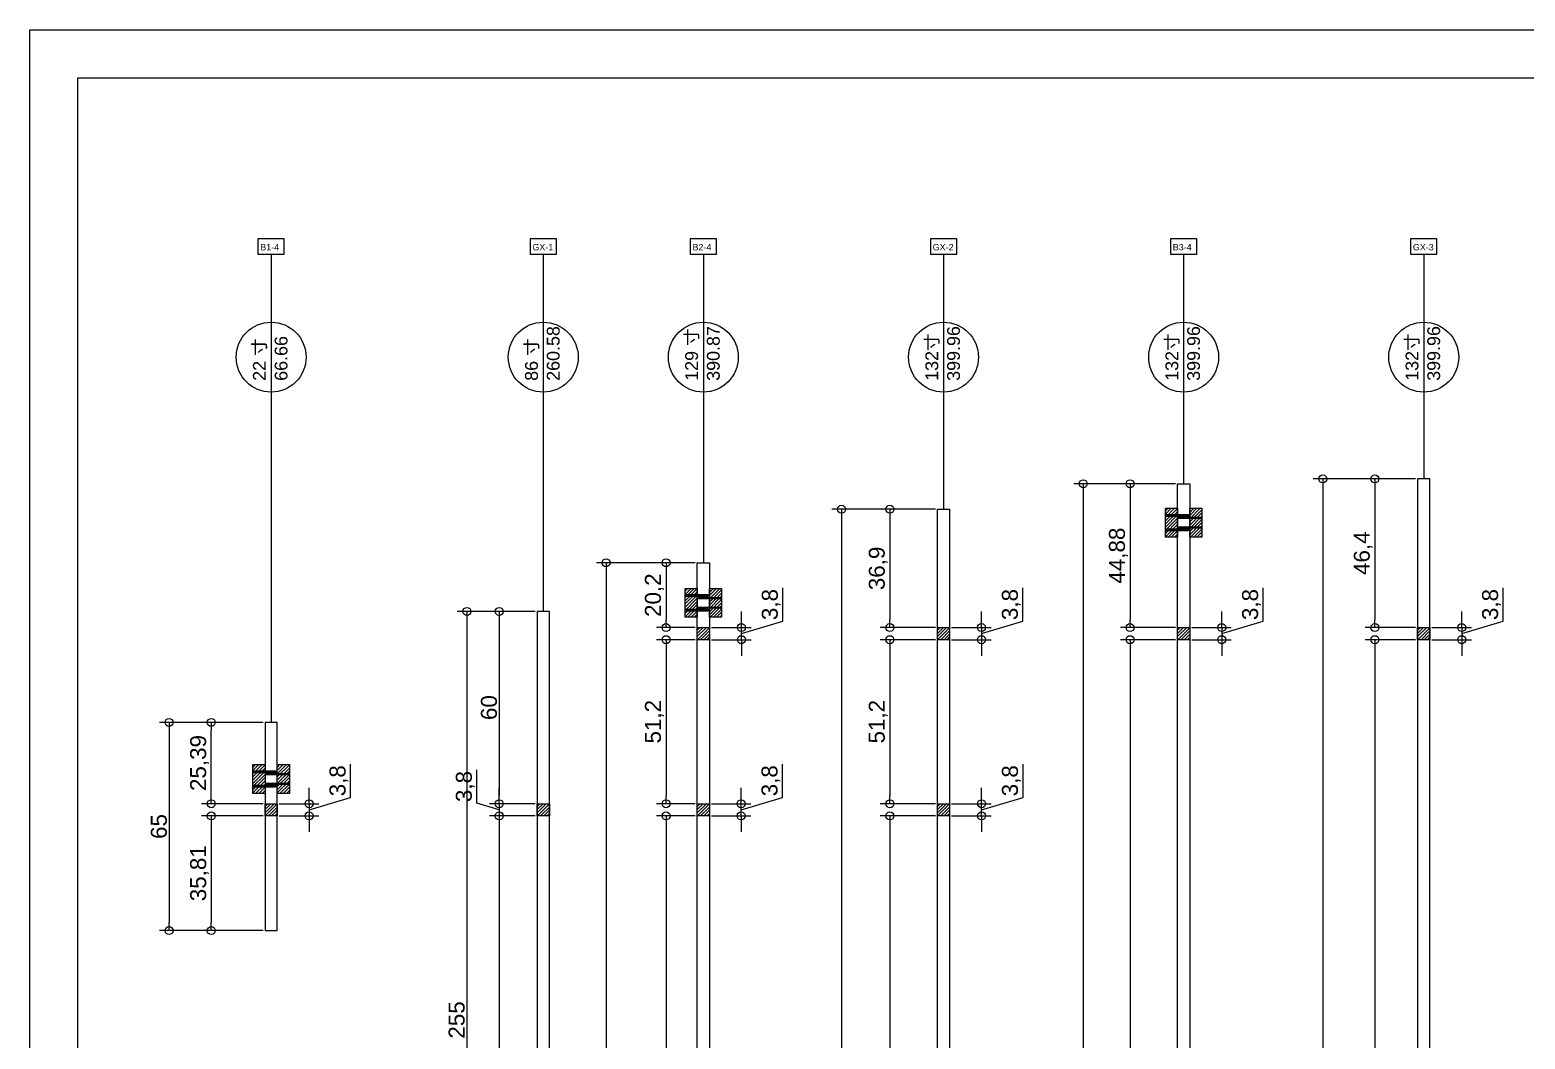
# Model space of a CAD drawing. Header units: millimetres. Extents: x -2666 to 6286, y -11880 to 4849.
# Drawn here: x 1876.4 to 2343.4, y -1967.8 to -1652.8 of the extents above; entities that cross this region are included whole.
import ezdxf

# ---------------------------------------------------------------- set-up
doc = ezdxf.new("R2010")
doc.units = ezdxf.units.MM
for name, color, linetype in [('7.5mm', 1, 'Continuous'), ('dim', 244, 'Continuous'), ('木料', 2, 'Continuous'), ('榫接', 5, 'Continuous'), ('編號標示', 30, 'Continuous'), ('預框', 7, 'Continuous')]:
    doc.layers.add(name, color=color, linetype=linetype)
doc.layers.add('default', color=11, linetype='Continuous', plot=False)
doc.styles.get("Standard").update_dxf_attribs({"font": 'arial.ttf'})
doc.dimstyles.new('ISO-25', dxfattribs={"dimtxt": 5, "dimasz": 2.5, "dimexe": 3, "dimexo": 0.625, "dimtad": 1, "dimtxsty": 'Standard', "dimblk": 'ORIGIN', "dimcen": 2.5, "dimadec": 0, "dimazin": 0, "dimtfac": 1, "dimtmove": 1, "dimatfit": 1, "dimldrblk": 'ORIGIN', "dimfxl": 0, "dimarcsym": 0})
pattern_1 = [(45, (0, -3168.0322), (-0.5, 0.5), [])]

# ---------------------------------------------------------------- blocks, each defined once
blk = doc.blocks.new('_Origin')
at = {"color": 0, "linetype": 'ByBlock', "lineweight": -2}
blk.add_line((0, 0), (-1, 0), dxfattribs=at)
blk.add_circle((0, 0), 0.5, dxfattribs=at)
blk = doc.blocks.new('*D56')
at = {"layer": 'Defpoints', "color": 0}
for p in [(2084.83, -1819.15), (2056.35, -2209.15), (2084.83, -2209.15)]:
    blk.add_point(p, dxfattribs=at)
at = {"layer": 'dim', "color": 0, "lineweight": -2}
for p, q in [((2084.2, -1819.15), (2053.35, -1819.15)), ((2056.35, -1821.65), (2056.35, -2206.65)), ((2084.2, -2209.15), (2053.35, -2209.15))]:
    blk.add_line(p, q, dxfattribs=at)
at = {"layer": 'dim', "color": 0, "lineweight": -2, "xscale": 2.5, "yscale": 2.5, "zscale": 2.5}
for p, rotation in [((2056.35, -1819.15), 90), ((2056.35, -2209.15), 270)]:
    blk.add_blockref('_Origin', p, dxfattribs=dict(at, rotation=rotation))
at = {"layer": 'dim', "color": 0, "insert": (2053.17, -2014.15), "char_height": 5, "attachment_point": 5, "rotation": 90}
blk.add_mtext('390', dxfattribs=at)
blk = doc.blocks.new('*D57')
at = {"layer": 'Defpoints', "color": 0}
for p in [(1949.83, -1868.96), (1919.86, -1933.96), (1949.83, -1933.96)]:
    blk.add_point(p, dxfattribs=at)
at = {"layer": 'dim', "color": 0, "lineweight": -2}
for p, q in [((1949.2, -1868.96), (1916.86, -1868.96)), ((1919.86, -1871.46), (1919.86, -1931.46)), ((1949.2, -1933.96), (1916.86, -1933.96))]:
    blk.add_line(p, q, dxfattribs=at)
at = {"layer": 'dim', "color": 0, "lineweight": -2, "xscale": 2.5, "yscale": 2.5, "zscale": 2.5}
for p, rotation in [((1919.86, -1868.96), 90), ((1919.86, -1933.96), 270)]:
    blk.add_blockref('_Origin', p, dxfattribs=dict(at, rotation=rotation))
at = {"layer": 'dim', "color": 0, "insert": (1916.68, -1901.46), "char_height": 5, "attachment_point": 5, "rotation": 90}
blk.add_mtext('65', dxfattribs=at)
blk = doc.blocks.new('*D58')
at = {"layer": 'Defpoints', "color": 0}
for p in [(1933.03, -1868.96), (1949.83, -1868.96), (1949.83, -1894.35)]:
    blk.add_point(p, dxfattribs=at)
at = {"layer": 'dim', "color": 0, "lineweight": -2}
for p, q in [((1949.2, -1868.96), (1930.03, -1868.96)), ((1933.03, -1891.85), (1933.03, -1871.46)), ((1949.2, -1894.35), (1930.03, -1894.35))]:
    blk.add_line(p, q, dxfattribs=at)
at = {"layer": 'dim', "color": 0, "lineweight": -2, "xscale": 2.5, "yscale": 2.5, "zscale": 2.5}
for p, rotation in [((1933.03, -1868.96), 90), ((1933.03, -1894.35), 270)]:
    blk.add_blockref('_Origin', p, dxfattribs=dict(at, rotation=rotation))
at = {"layer": 'dim', "color": 0, "insert": (1929.4, -1881.65), "char_height": 5, "attachment_point": 5, "rotation": 90}
blk.add_mtext('25,39', dxfattribs=at)
blk = doc.blocks.new('*D59')
at = {"layer": 'Defpoints', "color": 0}
for p in [(1949.83, -1898.15), (1933.03, -1933.96), (1949.83, -1933.96)]:
    blk.add_point(p, dxfattribs=at)
at = {"layer": 'dim', "color": 0, "lineweight": -2}
for p, q in [((1949.2, -1898.15), (1930.03, -1898.15)), ((1933.03, -1900.65), (1933.03, -1931.46)), ((1949.2, -1933.96), (1930.03, -1933.96))]:
    blk.add_line(p, q, dxfattribs=at)
at = {"layer": 'dim', "color": 0, "lineweight": -2, "xscale": 2.5, "yscale": 2.5, "zscale": 2.5}
for p, rotation in [((1933.03, -1898.15), 90), ((1933.03, -1933.96), 270)]:
    blk.add_blockref('_Origin', p, dxfattribs=dict(at, rotation=rotation))
at = {"layer": 'dim', "color": 0, "insert": (1929.4, -1916.05), "char_height": 5, "attachment_point": 5, "rotation": 90}
blk.add_mtext('35,81', dxfattribs=at)
blk = doc.blocks.new('*D60')
at = {"layer": 'Defpoints', "color": 0}
for p in [(2034.83, -1834.35), (2012.88, -2089.35), (2034.83, -2089.35)]:
    blk.add_point(p, dxfattribs=at)
at = {"layer": 'dim', "color": 0, "lineweight": -2}
for p, q in [((2034.2, -1834.35), (2009.88, -1834.35)), ((2012.88, -1836.85), (2012.88, -2086.85)), ((2034.2, -2089.35), (2009.88, -2089.35))]:
    blk.add_line(p, q, dxfattribs=at)
at = {"layer": 'dim', "color": 0, "lineweight": -2, "xscale": 2.5, "yscale": 2.5, "zscale": 2.5}
for p, rotation in [((2012.88, -1834.35), 90), ((2012.88, -2089.35), 270)]:
    blk.add_blockref('_Origin', p, dxfattribs=dict(at, rotation=rotation))
at = {"layer": 'dim', "color": 0, "insert": (2009.7, -1961.85), "char_height": 5, "attachment_point": 5, "rotation": 90}
blk.add_mtext('255', dxfattribs=at)
blk = doc.blocks.new('*D61')
at = {"layer": 'Defpoints', "color": 0}
for p in [(2034.83, -1834.35), (2022.97, -1894.35), (2034.83, -1894.35)]:
    blk.add_point(p, dxfattribs=at)
at = {"layer": 'dim', "color": 0, "lineweight": -2}
for p, q in [((2034.2, -1834.35), (2019.97, -1834.35)), ((2022.97, -1836.85), (2022.97, -1891.85)), ((2034.2, -1894.35), (2019.97, -1894.35))]:
    blk.add_line(p, q, dxfattribs=at)
at = {"layer": 'dim', "color": 0, "lineweight": -2, "xscale": 2.5, "yscale": 2.5, "zscale": 2.5}
for p, rotation in [((2022.97, -1834.35), 90), ((2022.97, -1894.35), 270)]:
    blk.add_blockref('_Origin', p, dxfattribs=dict(at, rotation=rotation))
at = {"layer": 'dim', "color": 0, "insert": (2019.79, -1864.35), "char_height": 5, "attachment_point": 5, "rotation": 90}
blk.add_mtext('60', dxfattribs=at)
blk = doc.blocks.new('*D62')
at = {"layer": 'Defpoints', "color": 0}
for p in [(2034.83, -1898.15), (2022.97, -2080.72), (2034.83, -2080.72)]:
    blk.add_point(p, dxfattribs=at)
at = {"layer": 'dim', "color": 0, "lineweight": -2}
for p, q in [((2034.2, -1898.15), (2019.97, -1898.15)), ((2022.97, -1900.65), (2022.97, -2078.22)), ((2034.2, -2080.72), (2019.97, -2080.72))]:
    blk.add_line(p, q, dxfattribs=at)
at = {"layer": 'dim', "color": 0, "lineweight": -2, "xscale": 2.5, "yscale": 2.5, "zscale": 2.5}
for p, rotation in [((2022.97, -1898.15), 90), ((2022.97, -2080.72), 270)]:
    blk.add_blockref('_Origin', p, dxfattribs=dict(at, rotation=rotation))
at = {"layer": 'dim', "color": 0, "insert": (2019.34, -1989.44), "char_height": 5, "attachment_point": 5, "rotation": 90}
blk.add_mtext('182,58', dxfattribs=at)
blk = doc.blocks.new('*D63')
at = {"layer": 'Defpoints', "color": 0}
for p in [(2034.83, -1894.35), (2022.97, -1898.15), (2034.83, -1898.15)]:
    blk.add_point(p, dxfattribs=at)
at = {"layer": 'dim', "color": 0, "lineweight": -2}
for p, q in [((2016.02, -1894.16), (2016.02, -1883.8)), ((2022.97, -1891.85), (2022.97, -1889.35)), ((2022.97, -1896.25), (2016.02, -1894.16)), ((2034.2, -1894.35), (2019.97, -1894.35)), ((2022.97, -1894.35), (2022.97, -1898.15)), ((2022.97, -1894.35), (2022.97, -1898.15)), ((2034.2, -1898.15), (2019.97, -1898.15)), ((2022.97, -1900.65), (2022.97, -1903.15))]:
    blk.add_line(p, q, dxfattribs=at)
at = {"layer": 'dim', "color": 0, "lineweight": -2, "xscale": 2.5, "yscale": 2.5, "zscale": 2.5}
for p, rotation in [((2022.97, -1894.35), 270), ((2022.97, -1898.15), 90)]:
    blk.add_blockref('_Origin', p, dxfattribs=dict(at, rotation=rotation))
at = {"layer": 'dim', "color": 0, "insert": (2012.39, -1888.98), "char_height": 5, "attachment_point": 5, "rotation": 90}
blk.add_mtext('3,8', dxfattribs=at)
blk = doc.blocks.new('*D64')
at = {"layer": 'Defpoints', "color": 0}
for p in [(1953.63, -1894.35), (1953.63, -1898.15), (1963.61, -1898.15)]:
    blk.add_point(p, dxfattribs=at)
at = {"layer": 'dim', "color": 0, "lineweight": -2}
for p, q in [((1976.56, -1892.36), (1976.56, -1882)), ((1963.61, -1891.85), (1963.61, -1889.35)), ((1954.25, -1894.35), (1966.61, -1894.35)), ((1963.61, -1896.25), (1976.56, -1892.36)), ((1963.61, -1894.35), (1963.61, -1898.15)), ((1963.61, -1894.35), (1963.61, -1898.15)), ((1954.25, -1898.15), (1966.61, -1898.15)), ((1963.61, -1900.65), (1963.61, -1903.15))]:
    blk.add_line(p, q, dxfattribs=at)
at = {"layer": 'dim', "color": 0, "lineweight": -2, "xscale": 2.5, "yscale": 2.5, "zscale": 2.5}
for p, rotation in [((1963.61, -1894.35), 270), ((1963.61, -1898.15), 90)]:
    blk.add_blockref('_Origin', p, dxfattribs=dict(at, rotation=rotation))
at = {"layer": 'dim', "color": 0, "insert": (1972.93, -1887.18), "char_height": 5, "attachment_point": 5, "rotation": 90}
blk.add_mtext('3,8', dxfattribs=at)
blk = doc.blocks.new('*D65')
at = {"layer": 'Defpoints', "color": 0}
for p in [(2084.83, -1819.15), (2075.07, -1839.35), (2084.83, -1839.35)]:
    blk.add_point(p, dxfattribs=at)
at = {"layer": 'dim', "color": 0, "lineweight": -2}
for p, q in [((2084.2, -1819.15), (2072.07, -1819.15)), ((2075.07, -1821.65), (2075.07, -1836.85)), ((2084.2, -1839.35), (2072.07, -1839.35))]:
    blk.add_line(p, q, dxfattribs=at)
at = {"layer": 'dim', "color": 0, "lineweight": -2, "xscale": 2.5, "yscale": 2.5, "zscale": 2.5}
for p, rotation in [((2075.07, -1819.15), 90), ((2075.07, -1839.35), 270)]:
    blk.add_blockref('_Origin', p, dxfattribs=dict(at, rotation=rotation))
at = {"layer": 'dim', "color": 0, "insert": (2071.44, -1829.25), "char_height": 5, "attachment_point": 5, "rotation": 90}
blk.add_mtext('20,2', dxfattribs=at)
blk = doc.blocks.new('*D66')
at = {"layer": 'Defpoints', "color": 0}
for p in [(2084.83, -1843.15), (2075.07, -1894.35), (2084.83, -1894.35)]:
    blk.add_point(p, dxfattribs=at)
at = {"layer": 'dim', "color": 0, "lineweight": -2}
for p, q in [((2084.2, -1843.15), (2072.07, -1843.15)), ((2075.07, -1845.65), (2075.07, -1891.85)), ((2084.2, -1894.35), (2072.07, -1894.35))]:
    blk.add_line(p, q, dxfattribs=at)
at = {"layer": 'dim', "color": 0, "lineweight": -2, "xscale": 2.5, "yscale": 2.5, "zscale": 2.5}
for p, rotation in [((2075.07, -1843.15), 90), ((2075.07, -1894.35), 270)]:
    blk.add_blockref('_Origin', p, dxfattribs=dict(at, rotation=rotation))
at = {"layer": 'dim', "color": 0, "insert": (2071.44, -1868.75), "char_height": 5, "attachment_point": 5, "rotation": 90}
blk.add_mtext('51,2', dxfattribs=at)
blk = doc.blocks.new('*D67')
at = {"layer": 'Defpoints', "color": 0}
for p in [(2084.83, -1898.15), (2075.07, -2154.15), (2084.83, -2154.15)]:
    blk.add_point(p, dxfattribs=at)
at = {"layer": 'dim', "color": 0, "lineweight": -2}
for p, q in [((2084.2, -1898.15), (2072.07, -1898.15)), ((2075.07, -1900.65), (2075.07, -2151.65)), ((2084.2, -2154.15), (2072.07, -2154.15))]:
    blk.add_line(p, q, dxfattribs=at)
at = {"layer": 'dim', "color": 0, "lineweight": -2, "xscale": 2.5, "yscale": 2.5, "zscale": 2.5}
for p, rotation in [((2075.07, -1898.15), 90), ((2075.07, -2154.15), 270)]:
    blk.add_blockref('_Origin', p, dxfattribs=dict(at, rotation=rotation))
at = {"layer": 'dim', "color": 0, "insert": (2071.89, -2026.15), "char_height": 5, "attachment_point": 5, "rotation": 90}
blk.add_mtext('256', dxfattribs=at)
blk = doc.blocks.new('*D70')
at = {"layer": 'Defpoints', "color": 0}
for p in [(2088.63, -1894.35), (2098.53, -1894.35), (2088.63, -1898.15)]:
    blk.add_point(p, dxfattribs=at)
at = {"layer": 'dim', "color": 0, "lineweight": -2}
for p, q in [((2111.48, -1892.36), (2111.48, -1882)), ((2098.53, -1891.85), (2098.53, -1889.35)), ((2089.25, -1894.35), (2101.53, -1894.35)), ((2098.53, -1896.25), (2111.48, -1892.36)), ((2098.53, -1898.15), (2098.53, -1894.35)), ((2098.53, -1898.15), (2098.53, -1894.35)), ((2089.25, -1898.15), (2101.53, -1898.15)), ((2098.53, -1900.65), (2098.53, -1903.15))]:
    blk.add_line(p, q, dxfattribs=at)
at = {"layer": 'dim', "color": 0, "lineweight": -2, "xscale": 2.5, "yscale": 2.5, "zscale": 2.5}
for p, rotation in [((2098.53, -1894.35), 270), ((2098.53, -1898.15), 90)]:
    blk.add_blockref('_Origin', p, dxfattribs=dict(at, rotation=rotation))
at = {"layer": 'dim', "color": 0, "insert": (2107.85, -1887.18), "char_height": 5, "attachment_point": 5, "rotation": 90}
blk.add_mtext('3,8', dxfattribs=at)
blk = doc.blocks.new('*D71')
at = {"layer": 'Defpoints', "color": 0}
for p in [(2088.63, -1839.35), (2098.62, -1839.35), (2088.63, -1843.15)]:
    blk.add_point(p, dxfattribs=at)
at = {"layer": 'dim', "color": 0, "lineweight": -2}
for p, q in [((2111.57, -1837.36), (2111.57, -1827)), ((2098.62, -1836.85), (2098.62, -1834.35)), ((2089.25, -1839.35), (2101.62, -1839.35)), ((2098.62, -1841.25), (2111.57, -1837.36)), ((2098.62, -1843.15), (2098.62, -1839.35)), ((2098.62, -1843.15), (2098.62, -1839.35)), ((2089.25, -1843.15), (2101.62, -1843.15)), ((2098.62, -1845.65), (2098.62, -1848.15))]:
    blk.add_line(p, q, dxfattribs=at)
at = {"layer": 'dim', "color": 0, "lineweight": -2, "xscale": 2.5, "yscale": 2.5, "zscale": 2.5}
for p, rotation in [((2098.62, -1839.35), 270), ((2098.62, -1843.15), 90)]:
    blk.add_blockref('_Origin', p, dxfattribs=dict(at, rotation=rotation))
at = {"layer": 'dim', "color": 0, "insert": (2107.94, -1832.18), "char_height": 5, "attachment_point": 5, "rotation": 90}
blk.add_mtext('3,8', dxfattribs=at)
blk = doc.blocks.new('*D72')
at = {"layer": 'Defpoints', "color": 0}
for p in [(2159.85, -1802.45), (2129.88, -2192.45), (2159.85, -2192.45)]:
    blk.add_point(p, dxfattribs=at)
at = {"layer": 'dim', "color": 0, "lineweight": -2}
for p, q in [((2159.23, -1802.45), (2126.88, -1802.45)), ((2129.88, -1804.95), (2129.88, -2189.95)), ((2159.23, -2192.45), (2126.88, -2192.45))]:
    blk.add_line(p, q, dxfattribs=at)
at = {"layer": 'dim', "color": 0, "lineweight": -2, "xscale": 2.5, "yscale": 2.5, "zscale": 2.5}
for p, rotation in [((2129.88, -1802.45), 90), ((2129.88, -2192.45), 270)]:
    blk.add_blockref('_Origin', p, dxfattribs=dict(at, rotation=rotation))
at = {"layer": 'dim', "color": 0, "insert": (2126.7, -1997.45), "char_height": 5, "attachment_point": 5, "rotation": 90}
blk.add_mtext('390', dxfattribs=at)
blk = doc.blocks.new('*D73')
at = {"layer": 'Defpoints', "color": 0}
for p in [(2159.85, -1802.45), (2144.98, -1839.35), (2159.85, -1839.35)]:
    blk.add_point(p, dxfattribs=at)
at = {"layer": 'dim', "color": 0, "lineweight": -2}
for p, q in [((2159.23, -1802.45), (2141.98, -1802.45)), ((2144.98, -1804.95), (2144.98, -1836.85)), ((2159.23, -1839.35), (2141.98, -1839.35))]:
    blk.add_line(p, q, dxfattribs=at)
at = {"layer": 'dim', "color": 0, "lineweight": -2, "xscale": 2.5, "yscale": 2.5, "zscale": 2.5}
for p, rotation in [((2144.98, -1802.45), 90), ((2144.98, -1839.35), 270)]:
    blk.add_blockref('_Origin', p, dxfattribs=dict(at, rotation=rotation))
at = {"layer": 'dim', "color": 0, "insert": (2141.35, -1820.9), "char_height": 5, "attachment_point": 5, "rotation": 90}
blk.add_mtext('36,9', dxfattribs=at)
blk = doc.blocks.new('*D74')
at = {"layer": 'Defpoints', "color": 0}
for p in [(2159.85, -1843.15), (2144.98, -1894.35), (2159.85, -1894.35)]:
    blk.add_point(p, dxfattribs=at)
at = {"layer": 'dim', "color": 0, "lineweight": -2}
for p, q in [((2159.23, -1843.15), (2141.98, -1843.15)), ((2144.98, -1845.65), (2144.98, -1891.85)), ((2159.23, -1894.35), (2141.98, -1894.35))]:
    blk.add_line(p, q, dxfattribs=at)
at = {"layer": 'dim', "color": 0, "lineweight": -2, "xscale": 2.5, "yscale": 2.5, "zscale": 2.5}
for p, rotation in [((2144.98, -1843.15), 90), ((2144.98, -1894.35), 270)]:
    blk.add_blockref('_Origin', p, dxfattribs=dict(at, rotation=rotation))
at = {"layer": 'dim', "color": 0, "insert": (2141.35, -1868.75), "char_height": 5, "attachment_point": 5, "rotation": 90}
blk.add_mtext('51,2', dxfattribs=at)
blk = doc.blocks.new('*D75')
at = {"layer": 'Defpoints', "color": 0}
for p in [(2159.85, -1898.15), (2144.98, -2154.15), (2159.85, -2154.15)]:
    blk.add_point(p, dxfattribs=at)
at = {"layer": 'dim', "color": 0, "lineweight": -2}
for p, q in [((2159.23, -1898.15), (2141.98, -1898.15)), ((2144.98, -1900.65), (2144.98, -2151.65)), ((2159.23, -2154.15), (2141.98, -2154.15))]:
    blk.add_line(p, q, dxfattribs=at)
at = {"layer": 'dim', "color": 0, "lineweight": -2, "xscale": 2.5, "yscale": 2.5, "zscale": 2.5}
for p, rotation in [((2144.98, -1898.15), 90), ((2144.98, -2154.15), 270)]:
    blk.add_blockref('_Origin', p, dxfattribs=dict(at, rotation=rotation))
at = {"layer": 'dim', "color": 0, "insert": (2141.8, -2026.15), "char_height": 5, "attachment_point": 5, "rotation": 90}
blk.add_mtext('256', dxfattribs=at)
blk = doc.blocks.new('*D78')
at = {"layer": 'Defpoints', "color": 0}
for p in [(2163.65, -1894.35), (2173.63, -1894.35), (2163.65, -1898.15)]:
    blk.add_point(p, dxfattribs=at)
at = {"layer": 'dim', "color": 0, "lineweight": -2}
for p, q in [((2186.58, -1892.36), (2186.58, -1882)), ((2173.63, -1891.85), (2173.63, -1889.35)), ((2164.28, -1894.35), (2176.63, -1894.35)), ((2173.63, -1896.25), (2186.58, -1892.36)), ((2173.63, -1898.15), (2173.63, -1894.35)), ((2173.63, -1898.15), (2173.63, -1894.35)), ((2164.28, -1898.15), (2176.63, -1898.15)), ((2173.63, -1900.65), (2173.63, -1903.15))]:
    blk.add_line(p, q, dxfattribs=at)
at = {"layer": 'dim', "color": 0, "lineweight": -2, "xscale": 2.5, "yscale": 2.5, "zscale": 2.5}
for p, rotation in [((2173.63, -1894.35), 270), ((2173.63, -1898.15), 90)]:
    blk.add_blockref('_Origin', p, dxfattribs=dict(at, rotation=rotation))
at = {"layer": 'dim', "color": 0, "insert": (2182.95, -1887.18), "char_height": 5, "attachment_point": 5, "rotation": 90}
blk.add_mtext('3,8', dxfattribs=at)
blk = doc.blocks.new('*D79')
at = {"layer": 'Defpoints', "color": 0}
for p in [(2163.65, -1839.35), (2163.65, -1843.15), (2173.6, -1843.15)]:
    blk.add_point(p, dxfattribs=at)
at = {"layer": 'dim', "color": 0, "lineweight": -2}
for p, q in [((2186.55, -1837.36), (2186.55, -1827)), ((2173.6, -1836.85), (2173.6, -1834.35)), ((2164.28, -1839.35), (2176.6, -1839.35)), ((2173.6, -1841.25), (2186.55, -1837.36)), ((2173.6, -1839.35), (2173.6, -1843.15)), ((2173.6, -1839.35), (2173.6, -1843.15)), ((2164.28, -1843.15), (2176.6, -1843.15)), ((2173.6, -1845.65), (2173.6, -1848.15))]:
    blk.add_line(p, q, dxfattribs=at)
at = {"layer": 'dim', "color": 0, "lineweight": -2, "xscale": 2.5, "yscale": 2.5, "zscale": 2.5}
for p, rotation in [((2173.6, -1839.35), 270), ((2173.6, -1843.15), 90)]:
    blk.add_blockref('_Origin', p, dxfattribs=dict(at, rotation=rotation))
at = {"layer": 'dim', "color": 0, "insert": (2182.92, -1832.18), "char_height": 5, "attachment_point": 5, "rotation": 90}
blk.add_mtext('3,8', dxfattribs=at)
blk = doc.blocks.new('*D80')
at = {"layer": 'Defpoints', "color": 0}
for p in [(2234.83, -1794.46), (2205.39, -2174.46), (2234.83, -2174.46)]:
    blk.add_point(p, dxfattribs=at)
at = {"layer": 'dim', "color": 0, "lineweight": -2}
for p, q in [((2234.2, -1794.46), (2202.39, -1794.46)), ((2205.39, -1796.96), (2205.39, -2171.96)), ((2234.2, -2174.46), (2202.39, -2174.46))]:
    blk.add_line(p, q, dxfattribs=at)
at = {"layer": 'dim', "color": 0, "lineweight": -2, "xscale": 2.5, "yscale": 2.5, "zscale": 2.5}
for p, rotation in [((2205.39, -1794.46), 90), ((2205.39, -2174.46), 270)]:
    blk.add_blockref('_Origin', p, dxfattribs=dict(at, rotation=rotation))
at = {"layer": 'dim', "color": 0, "insert": (2202.21, -1984.46), "char_height": 5, "attachment_point": 5, "rotation": 90}
blk.add_mtext('380', dxfattribs=at)
blk = doc.blocks.new('*D81')
at = {"layer": 'Defpoints', "color": 0}
for p in [(2234.83, -1794.46), (2220, -1839.35), (2234.83, -1839.35)]:
    blk.add_point(p, dxfattribs=at)
at = {"layer": 'dim', "color": 0, "lineweight": -2}
for p, q in [((2234.2, -1794.46), (2217, -1794.46)), ((2220, -1796.96), (2220, -1836.85)), ((2234.2, -1839.35), (2217, -1839.35))]:
    blk.add_line(p, q, dxfattribs=at)
at = {"layer": 'dim', "color": 0, "lineweight": -2, "xscale": 2.5, "yscale": 2.5, "zscale": 2.5}
for p, rotation in [((2220, -1794.46), 90), ((2220, -1839.35), 270)]:
    blk.add_blockref('_Origin', p, dxfattribs=dict(at, rotation=rotation))
at = {"layer": 'dim', "color": 0, "insert": (2216.37, -1816.91), "char_height": 5, "attachment_point": 5, "rotation": 90}
blk.add_mtext('44,88', dxfattribs=at)
blk = doc.blocks.new('*D82')
at = {"layer": 'Defpoints', "color": 0}
for p in [(2234.83, -1843.15), (2220, -2154.15), (2234.83, -2154.15)]:
    blk.add_point(p, dxfattribs=at)
at = {"layer": 'dim', "color": 0, "lineweight": -2}
for p, q in [((2234.2, -1843.15), (2217, -1843.15)), ((2220, -1845.65), (2220, -2151.65)), ((2234.2, -2154.15), (2217, -2154.15))]:
    blk.add_line(p, q, dxfattribs=at)
at = {"layer": 'dim', "color": 0, "lineweight": -2, "xscale": 2.5, "yscale": 2.5, "zscale": 2.5}
for p, rotation in [((2220, -1843.15), 90), ((2220, -2154.15), 270)]:
    blk.add_blockref('_Origin', p, dxfattribs=dict(at, rotation=rotation))
at = {"layer": 'dim', "color": 0, "insert": (2216.82, -1998.65), "char_height": 5, "attachment_point": 5, "rotation": 90}
blk.add_mtext('311', dxfattribs=at)
blk = doc.blocks.new('*D85')
at = {"layer": 'Defpoints', "color": 0}
for p in [(2238.63, -1839.35), (2238.63, -1843.15), (2248.62, -1843.15)]:
    blk.add_point(p, dxfattribs=at)
at = {"layer": 'dim', "color": 0, "lineweight": -2}
for p, q in [((2261.58, -1837.36), (2261.58, -1827)), ((2248.62, -1836.85), (2248.62, -1834.35)), ((2239.25, -1839.35), (2251.62, -1839.35)), ((2248.62, -1841.25), (2261.58, -1837.36)), ((2248.62, -1839.35), (2248.62, -1843.15)), ((2248.62, -1839.35), (2248.62, -1843.15)), ((2239.25, -1843.15), (2251.62, -1843.15)), ((2248.62, -1845.65), (2248.62, -1848.15))]:
    blk.add_line(p, q, dxfattribs=at)
at = {"layer": 'dim', "color": 0, "lineweight": -2, "xscale": 2.5, "yscale": 2.5, "zscale": 2.5}
for p, rotation in [((2248.62, -1839.35), 270), ((2248.62, -1843.15), 90)]:
    blk.add_blockref('_Origin', p, dxfattribs=dict(at, rotation=rotation))
at = {"layer": 'dim', "color": 0, "insert": (2257.95, -1832.18), "char_height": 5, "attachment_point": 5, "rotation": 90}
blk.add_mtext('3,8', dxfattribs=at)
blk = doc.blocks.new('*D86')
at = {"layer": 'Defpoints', "color": 0}
for p in [(2309.83, -1792.95), (2280.2, -2172.95), (2309.83, -2172.95)]:
    blk.add_point(p, dxfattribs=at)
at = {"layer": 'dim', "color": 0, "lineweight": -2}
for p, q in [((2309.2, -1792.95), (2277.2, -1792.95)), ((2280.2, -1795.45), (2280.2, -2170.45)), ((2309.2, -2172.95), (2277.2, -2172.95))]:
    blk.add_line(p, q, dxfattribs=at)
at = {"layer": 'dim', "color": 0, "lineweight": -2, "xscale": 2.5, "yscale": 2.5, "zscale": 2.5}
for p, rotation in [((2280.2, -1792.95), 90), ((2280.2, -2172.95), 270)]:
    blk.add_blockref('_Origin', p, dxfattribs=dict(at, rotation=rotation))
at = {"layer": 'dim', "color": 0, "insert": (2277.02, -1982.95), "char_height": 5, "attachment_point": 5, "rotation": 90}
blk.add_mtext('380', dxfattribs=at)
blk = doc.blocks.new('*D87')
at = {"layer": 'Defpoints', "color": 0}
for p in [(2309.83, -1792.95), (2296.46, -1839.35), (2309.83, -1839.35)]:
    blk.add_point(p, dxfattribs=at)
at = {"layer": 'dim', "color": 0, "lineweight": -2}
for p, q in [((2309.2, -1792.95), (2293.46, -1792.95)), ((2296.46, -1795.45), (2296.46, -1836.85)), ((2309.2, -1839.35), (2293.46, -1839.35))]:
    blk.add_line(p, q, dxfattribs=at)
at = {"layer": 'dim', "color": 0, "lineweight": -2, "xscale": 2.5, "yscale": 2.5, "zscale": 2.5}
for p, rotation in [((2296.46, -1792.95), 90), ((2296.46, -1839.35), 270)]:
    blk.add_blockref('_Origin', p, dxfattribs=dict(at, rotation=rotation))
at = {"layer": 'dim', "color": 0, "insert": (2292.83, -1816.15), "char_height": 5, "attachment_point": 5, "rotation": 90}
blk.add_mtext('46,4', dxfattribs=at)
blk = doc.blocks.new('*D88')
at = {"layer": 'Defpoints', "color": 0}
for p in [(2309.83, -1843.15), (2296.46, -2154.15), (2309.83, -2154.15)]:
    blk.add_point(p, dxfattribs=at)
at = {"layer": 'dim', "color": 0, "lineweight": -2}
for p, q in [((2309.2, -1843.15), (2293.46, -1843.15)), ((2296.46, -1845.65), (2296.46, -2151.65)), ((2309.2, -2154.15), (2293.46, -2154.15))]:
    blk.add_line(p, q, dxfattribs=at)
at = {"layer": 'dim', "color": 0, "lineweight": -2, "xscale": 2.5, "yscale": 2.5, "zscale": 2.5}
for p, rotation in [((2296.46, -1843.15), 90), ((2296.46, -2154.15), 270)]:
    blk.add_blockref('_Origin', p, dxfattribs=dict(at, rotation=rotation))
at = {"layer": 'dim', "color": 0, "insert": (2293.28, -1998.65), "char_height": 5, "attachment_point": 5, "rotation": 90}
blk.add_mtext('311', dxfattribs=at)
blk = doc.blocks.new('*D90')
at = {"layer": 'Defpoints', "color": 0}
for p in [(2313.63, -1839.35), (2313.63, -1843.15), (2323.59, -1843.15)]:
    blk.add_point(p, dxfattribs=at)
at = {"layer": 'dim', "color": 0, "lineweight": -2}
for p, q in [((2336.54, -1837.36), (2336.54, -1827)), ((2323.59, -1836.85), (2323.59, -1834.35)), ((2314.25, -1839.35), (2326.59, -1839.35)), ((2323.59, -1841.25), (2336.54, -1837.36)), ((2323.59, -1839.35), (2323.59, -1843.15)), ((2323.59, -1839.35), (2323.59, -1843.15)), ((2314.25, -1843.15), (2326.59, -1843.15)), ((2323.59, -1845.65), (2323.59, -1848.15))]:
    blk.add_line(p, q, dxfattribs=at)
at = {"layer": 'dim', "color": 0, "lineweight": -2, "xscale": 2.5, "yscale": 2.5, "zscale": 2.5}
for p, rotation in [((2323.59, -1839.35), 270), ((2323.59, -1843.15), 90)]:
    blk.add_blockref('_Origin', p, dxfattribs=dict(at, rotation=rotation))
at = {"layer": 'dim', "color": 0, "insert": (2332.91, -1832.18), "char_height": 5, "attachment_point": 5, "rotation": 90}
blk.add_mtext('3,8', dxfattribs=at)
blk = doc.blocks.new('7.5')
at = {"layer": '7.5mm'}
for points in [[(0, 0.1), (0.9, 0.1), (0.9, 0), (0, 0), (0, 0.1)], [(0.65, 0), (0.65, -7), (0.45, -7.4), (0.25, -7), (0.25, 0)], [(0.45, 0), (0.45, -7.4)], [(0.65, -1.89), (0.25, -2.41)], [(0.65, -3.28), (0.25, -3.8)], [(0.65, -4.84), (0.25, -5.36)], [(0.65, -5.95), (0.25, -6.47)], [(0.25, -7), (0.65, -7)]]:
    blk.add_lwpolyline(points, dxfattribs=at)
at = {"layer": '7.5mm', "insert": (0.6, -0.3), "char_height": 0.3, "attachment_point": 1, "rotation": 270}
blk.add_mtext_dynamic_manual_height_columns('75mm', width=3.4054, gutter_width=12.5, heights=[0], dxfattribs=at)

msp = doc.modelspace()

# ---------------------------------------------------------------- hatches: boundary and pattern name
at = {"layer": '木料'}
h = msp.add_hatch(dxfattribs=at)
h.set_pattern_fill('JIS_WOOD', color=256, style=0)
h.set_pattern_definition(pattern_1)
h.paths.add_polyline_path([(2234.828, -1802.147), (2231.028, -1802.147), (2231.028, -1811.147), (2234.828, -1811.147)])
h = msp.add_hatch(dxfattribs=at)
h.set_pattern_fill('JIS_WOOD', color=256, style=0)
h.set_pattern_definition(pattern_1)
h.paths.add_polyline_path([(2242.428, -1802.147), (2238.628, -1802.147), (2238.628, -1811.147), (2242.428, -1811.147)])
h = msp.add_hatch(dxfattribs=at)
h.set_pattern_fill('JIS_WOOD', color=256, style=0)
h.set_pattern_definition(pattern_1)
h.paths.add_polyline_path([(2084.828, -1827.147), (2081.028, -1827.147), (2081.028, -1836.147), (2084.828, -1836.147)])
h = msp.add_hatch(dxfattribs=at)
h.set_pattern_fill('JIS_WOOD', color=256, style=0)
h.set_pattern_definition(pattern_1)
h.paths.add_polyline_path([(2092.428, -1827.147), (2088.628, -1827.147), (2088.628, -1836.147), (2092.428, -1836.147)])
h = msp.add_hatch(dxfattribs=at)
h.set_pattern_fill('JIS_WOOD', color=256, style=0)
h.set_pattern_definition(pattern_1)
h.paths.add_polyline_path([(1949.828, -1882.147), (1946.028, -1882.147), (1946.028, -1891.147), (1949.828, -1891.147)])
h = msp.add_hatch(dxfattribs=at)
h.set_pattern_fill('JIS_WOOD', color=256, style=0)
h.set_pattern_definition([(45, (7.6, -3168.0322), (-0.5, 0.5), [])])
h.paths.add_polyline_path([(1957.428, -1882.147), (1953.628, -1882.147), (1953.628, -1891.147), (1957.428, -1891.147)])
at = {"layer": '榫接'}
h = msp.add_hatch(dxfattribs=at)
h.set_pattern_fill('JIS_WOOD', color=256, style=0)
h.set_pattern_definition([(45, (0, -3159.0322), (-0.5, 0.5), [])])
h.paths.add_polyline_path([(2084.828, -1843.147), (2088.628, -1843.147), (2088.628, -1839.347), (2084.828, -1839.347)])
h = msp.add_hatch(dxfattribs=at)
h.set_pattern_fill('JIS_WOOD', color=256, style=0)
h.set_pattern_definition([(45, (75.02225, -3159.0322), (-0.5, 0.5), [])])
h.paths.add_polyline_path([(2159.85, -1843.147), (2163.65, -1843.147), (2163.65, -1839.347), (2159.85, -1839.347)])
h = msp.add_hatch(dxfattribs=at)
h.set_pattern_fill('JIS_WOOD', color=256, style=0)
h.set_pattern_definition([(45, (150, -3159.0322), (-0.5, 0.5), [])])
h.paths.add_polyline_path([(2234.828, -1843.147), (2238.628, -1843.147), (2238.628, -1839.347), (2234.828, -1839.347)])
h = msp.add_hatch(dxfattribs=at)
h.set_pattern_fill('JIS_WOOD', color=256, style=0)
h.set_pattern_definition([(45, (225, -3159.0322), (-0.5, 0.5), [])])
h.paths.add_polyline_path([(2309.828, -1843.147), (2313.628, -1843.147), (2313.628, -1839.347), (2309.828, -1839.347)])
h = msp.add_hatch(dxfattribs=at)
h.set_pattern_fill('JIS_WOOD', color=256, style=0)
h.set_pattern_definition([(45, (-135, -3214.0322), (-0.5, 0.5), [])])
h.paths.add_polyline_path([(1949.828, -1898.147), (1953.628, -1898.147), (1953.628, -1894.347), (1949.828, -1894.347)])
h = msp.add_hatch(dxfattribs=at)
h.set_pattern_fill('JIS_WOOD', color=256, style=0)
h.set_pattern_definition([(45, (-50, -3214.0322), (-0.5, 0.5), [])])
h.paths.add_polyline_path([(2034.828, -1898.147), (2038.628, -1898.147), (2038.628, -1894.347), (2034.828, -1894.347)])
h = msp.add_hatch(dxfattribs=at)
h.set_pattern_fill('JIS_WOOD', color=256, style=0)
h.set_pattern_definition([(45, (0, -3214.0322), (-0.5, 0.5), [])])
h.paths.add_polyline_path([(2084.828, -1898.147), (2088.628, -1898.147), (2088.628, -1894.347), (2084.828, -1894.347)])
h = msp.add_hatch(dxfattribs=at)
h.set_pattern_fill('JIS_WOOD', color=256, style=0)
h.set_pattern_definition([(45, (75.02225, -3214.0322), (-0.5, 0.5), [])])
h.paths.add_polyline_path([(2159.85, -1898.147), (2163.65, -1898.147), (2163.65, -1894.347), (2159.85, -1894.347)])

# ---------------------------------------------------------------- linework, layer by layer
for centre in [(1951.728, -1754.974), (2036.728, -1754.974), (2086.728, -1754.974), (2161.75, -1754.974), (2236.728, -1754.974), (2311.728, -1754.974)]:
    msp.add_circle(centre, 10.911)
at = {"layer": 'default'}
for points in [[(2767.391, -1652.816), (2767.391, -2282.816), (1876.391, -2282.816), (1876.391, -1652.816)], [(2752.391, -1667.816), (2752.391, -2267.816), (1891.391, -2267.816), (1891.391, -1667.816)]]:
    msp.add_lwpolyline(points, close=True, dxfattribs=at)
at = {"layer": '木料'}
for points in [[(2309.828, -2172.947), (2313.628, -2172.947), (2313.628, -1792.947), (2309.828, -1792.947), (2309.828, -2172.947)], [(2234.828, -1794.465), (2238.628, -1794.465), (2238.628, -2174.465), (2234.828, -2174.465), (2234.828, -1794.465)], [(2159.85, -1802.451), (2163.65, -1802.451), (2163.65, -2192.451), (2159.85, -2192.451), (2159.85, -1802.451)]]:
    msp.add_lwpolyline(points, dxfattribs=at)
for points in [[(2231.028, -1802.147), (2234.828, -1802.147), (2234.828, -1811.147), (2231.028, -1811.147)], [(2238.628, -1802.147), (2242.428, -1802.147), (2242.428, -1811.147), (2238.628, -1811.147)], [(2081.028, -1827.147), (2084.828, -1827.147), (2084.828, -1836.147), (2081.028, -1836.147)], [(2088.628, -1827.147), (2092.428, -1827.147), (2092.428, -1836.147), (2088.628, -1836.147)], [(2034.828, -1834.347), (2034.828, -2089.347), (2038.628, -2089.347), (2038.628, -1834.347)], [(1949.828, -1868.961), (1949.828, -1933.961), (1953.628, -1933.961), (1953.628, -1868.961)], [(1946.028, -1882.147), (1949.828, -1882.147), (1949.828, -1891.147), (1946.028, -1891.147)], [(1953.628, -1882.147), (1957.428, -1882.147), (1957.428, -1891.147), (1953.628, -1891.147)]]:
    msp.add_lwpolyline(points, close=True, dxfattribs=at)
at = {"layer": '榫接'}
for points in [[(2084.828, -1839.347), (2088.628, -1839.347), (2088.628, -1843.147), (2084.828, -1843.147)], [(2159.85, -1839.347), (2163.65, -1839.347), (2163.65, -1843.147), (2159.85, -1843.147)], [(2234.828, -1839.347), (2238.628, -1839.347), (2238.628, -1843.147), (2234.828, -1843.147)], [(2309.828, -1839.347), (2313.628, -1839.347), (2313.628, -1843.147), (2309.828, -1843.147)], [(1949.828, -1894.347), (1953.628, -1894.347), (1953.628, -1898.147), (1949.828, -1898.147)], [(2034.828, -1894.347), (2038.628, -1894.347), (2038.628, -1898.147), (2034.828, -1898.147)], [(2084.828, -1894.347), (2088.628, -1894.347), (2088.628, -1898.147), (2084.828, -1898.147)], [(2159.85, -1894.347), (2163.65, -1894.347), (2163.65, -1898.147), (2159.85, -1898.147)]]:
    msp.add_lwpolyline(points, close=True, dxfattribs=at)
at = {"layer": '編號標示'}
for p, q in [((1951.728, -1722.939), (1951.728, -1868.961)), ((2036.728, -1722.939), (2036.728, -1834.347)), ((2086.728, -1722.939), (2086.728, -1819.145)), ((2161.75, -1722.939), (2161.75, -1802.451)), ((2236.728, -1722.939), (2236.728, -1794.465)), ((2311.728, -1722.939), (2311.728, -1792.947))]:
    msp.add_line(p, q, dxfattribs=at)
for points in [[(1947.728, -1722.939), (1947.728, -1717.939), (1955.728, -1717.939), (1955.728, -1722.939)], [(2032.728, -1722.939), (2032.728, -1717.939), (2040.728, -1717.939), (2040.728, -1722.939)], [(2082.728, -1722.939), (2082.728, -1717.939), (2090.728, -1717.939), (2090.728, -1722.939)], [(2157.75, -1722.939), (2157.75, -1717.939), (2165.75, -1717.939), (2165.75, -1722.939)], [(2232.728, -1722.939), (2232.728, -1717.939), (2240.728, -1717.939), (2240.728, -1722.939)], [(2307.728, -1722.939), (2307.728, -1717.939), (2315.728, -1717.939), (2315.728, -1722.939)]]:
    msp.add_lwpolyline(points, close=True, dxfattribs=at)
at = {"layer": '預框'}
msp.add_lwpolyline([(2084.828, -1819.145), (2088.628, -1819.145), (2088.628, -2209.145), (2084.828, -2209.145), (2084.828, -1819.145)], dxfattribs=at)

# ---------------------------------------------------------------- block references
at = {"xscale": -1, "rotation": 90}
for p in [(2231.128, -1803.947), (2231.128, -1808.447), (2081.128, -1828.947), (2081.128, -1833.447), (1946.128, -1883.947), (1946.128, -1888.447)]:
    msp.add_blockref('7.5', p, dxfattribs=at)
at = {"rotation": 270}
for p in [(2242.328, -1804.697), (2242.328, -1807.697), (2092.328, -1829.697), (2092.328, -1832.697), (1957.328, -1884.697), (1957.328, -1887.697)]:
    msp.add_blockref('7.5', p, dxfattribs=at)

# ---------------------------------------------------------------- texts
at = {"layer": '編號標示'}
for s, p in [('B1-4', (1948.332, -1721.637)), ('GX-1', (2033.332, -1721.637)), ('B2-4', (2083.332, -1721.637)), ('GX-2', (2158.354, -1721.637)), ('B3-4', (2233.332, -1721.637)), ('GX-3', (2308.332, -1721.637))]:
    msp.add_text(s, height=2, dxfattribs=at).set_placement(p)
for s, p in [('260.58', (2041.835, -1762.352)), ('129 寸', (2085.06, -1762.352)), ('390.87', (2091.835, -1762.352)), ('399.96', (2166.858, -1762.352)), ('399.96', (2241.835, -1762.352)), ('399.96', (2316.835, -1762.352)), ('22 寸', (1950.06, -1762.352)), ('66.66', (1956.835, -1762.352)), ('86 寸', (2035.06, -1762.352)), ('132寸', (2160.082, -1762.352)), ('132寸', (2235.06, -1762.352)), ('132寸', (2310.06, -1762.352))]:
    msp.add_text(s, height=4, rotation=90, dxfattribs=at).set_placement(p)

# ---------------------------------------------------------------- dimensions: what is measured, and where the dimension line sits
at = {"layer": 'dim'}
for base, p1, p2, picture, middle in [((2205.389, -2174.465), (2234.828, -1794.465), (2234.828, -2174.465), '*D80', (2202.209, -1984.465)), ((2220.004, -1839.347), (2234.828, -1794.465), (2234.828, -1839.347), '*D81', (2216.374, -1816.906)), ((2280.204, -2172.947), (2309.828, -1792.947), (2309.828, -2172.947), '*D86', (2277.025, -1982.947)), ((2296.462, -1839.347), (2309.828, -1792.947), (2309.828, -1839.347), '*D87', (2292.832, -1816.147)), ((2129.876, -2192.451), (2159.85, -1802.451), (2159.85, -2192.451), '*D72', (2126.696, -1997.451)), ((2144.979, -1839.347), (2159.85, -1802.451), (2159.85, -1839.347), '*D73', (2141.349, -1820.899)), ((2056.35, -2209.145), (2084.828, -1819.145), (2084.828, -2209.145), '*D56', (2053.17, -2014.145)), ((2075.071, -1839.347), (2084.828, -1819.145), (2084.828, -1839.347), '*D65', (2071.441, -1829.246)), ((2098.618, -1839.347), (2088.628, -1843.147), (2088.628, -1839.347), '*D71', (2107.94, -1836.736)), ((2173.598, -1843.147), (2163.65, -1839.347), (2163.65, -1843.147), '*D79', (2182.92, -1836.736)), ((2248.625, -1843.147), (2238.628, -1839.347), (2238.628, -1843.147), '*D85', (2257.947, -1836.736)), ((2323.592, -1843.147), (2313.628, -1839.347), (2313.628, -1843.147), '*D90', (2332.914, -1836.736)), ((2012.881, -2089.347), (2034.828, -1834.347), (2034.828, -2089.347), '*D60', (2009.704, -1961.847)), ((2022.966, -1894.347), (2034.828, -1834.347), (2034.828, -1894.347), '*D61', (2019.788, -1864.347)), ((2075.071, -1894.347), (2084.828, -1843.147), (2084.828, -1894.347), '*D66', (2071.441, -1868.747)), ((2144.979, -1894.347), (2159.85, -1843.147), (2159.85, -1894.347), '*D74', (2141.349, -1868.747)), ((2220.004, -2154.147), (2234.828, -1843.147), (2234.828, -2154.147), '*D82', (2216.825, -1998.647)), ((2296.462, -2154.147), (2309.828, -1843.147), (2309.828, -2154.147), '*D88', (2293.282, -1998.647)), ((1919.858, -1933.961), (1949.828, -1868.961), (1949.828, -1933.961), '*D57', (1916.68, -1901.461)), ((1933.03, -1868.961), (1949.828, -1894.347), (1949.828, -1868.961), '*D58', (1929.4, -1881.654)), ((1963.609, -1898.147), (1953.628, -1894.347), (1953.628, -1898.147), '*D64', (1972.931, -1891.736)), ((2022.966, -1898.147), (2034.828, -1894.347), (2034.828, -1898.147), '*D63', (2012.394, -1893.539)), ((2098.525, -1894.347), (2088.628, -1898.147), (2088.628, -1894.347), '*D70', (2107.848, -1891.736)), ((2173.628, -1894.347), (2163.65, -1898.147), (2163.65, -1894.347), '*D78', (2182.95, -1891.736)), ((1933.03, -1933.961), (1949.828, -1898.147), (1949.828, -1933.961), '*D59', (1929.4, -1916.054)), ((2022.966, -2080.723), (2034.828, -1898.147), (2034.828, -2080.723), '*D62', (2019.336, -1989.435)), ((2075.071, -2154.147), (2084.828, -1898.147), (2084.828, -2154.147), '*D67', (2071.893, -2026.147)), ((2144.979, -2154.147), (2159.85, -1898.147), (2159.85, -2154.147), '*D75', (2141.801, -2026.147))]:
    dim = msp.add_linear_dim(base=base, p1=p1, p2=p2, angle=90, dimstyle='ISO-25', dxfattribs=at)
    dim.commit()
    dim.dimension.update_dxf_attribs({"geometry": picture, "text_midpoint": middle})

doc.saveas('drawing.dxf')
